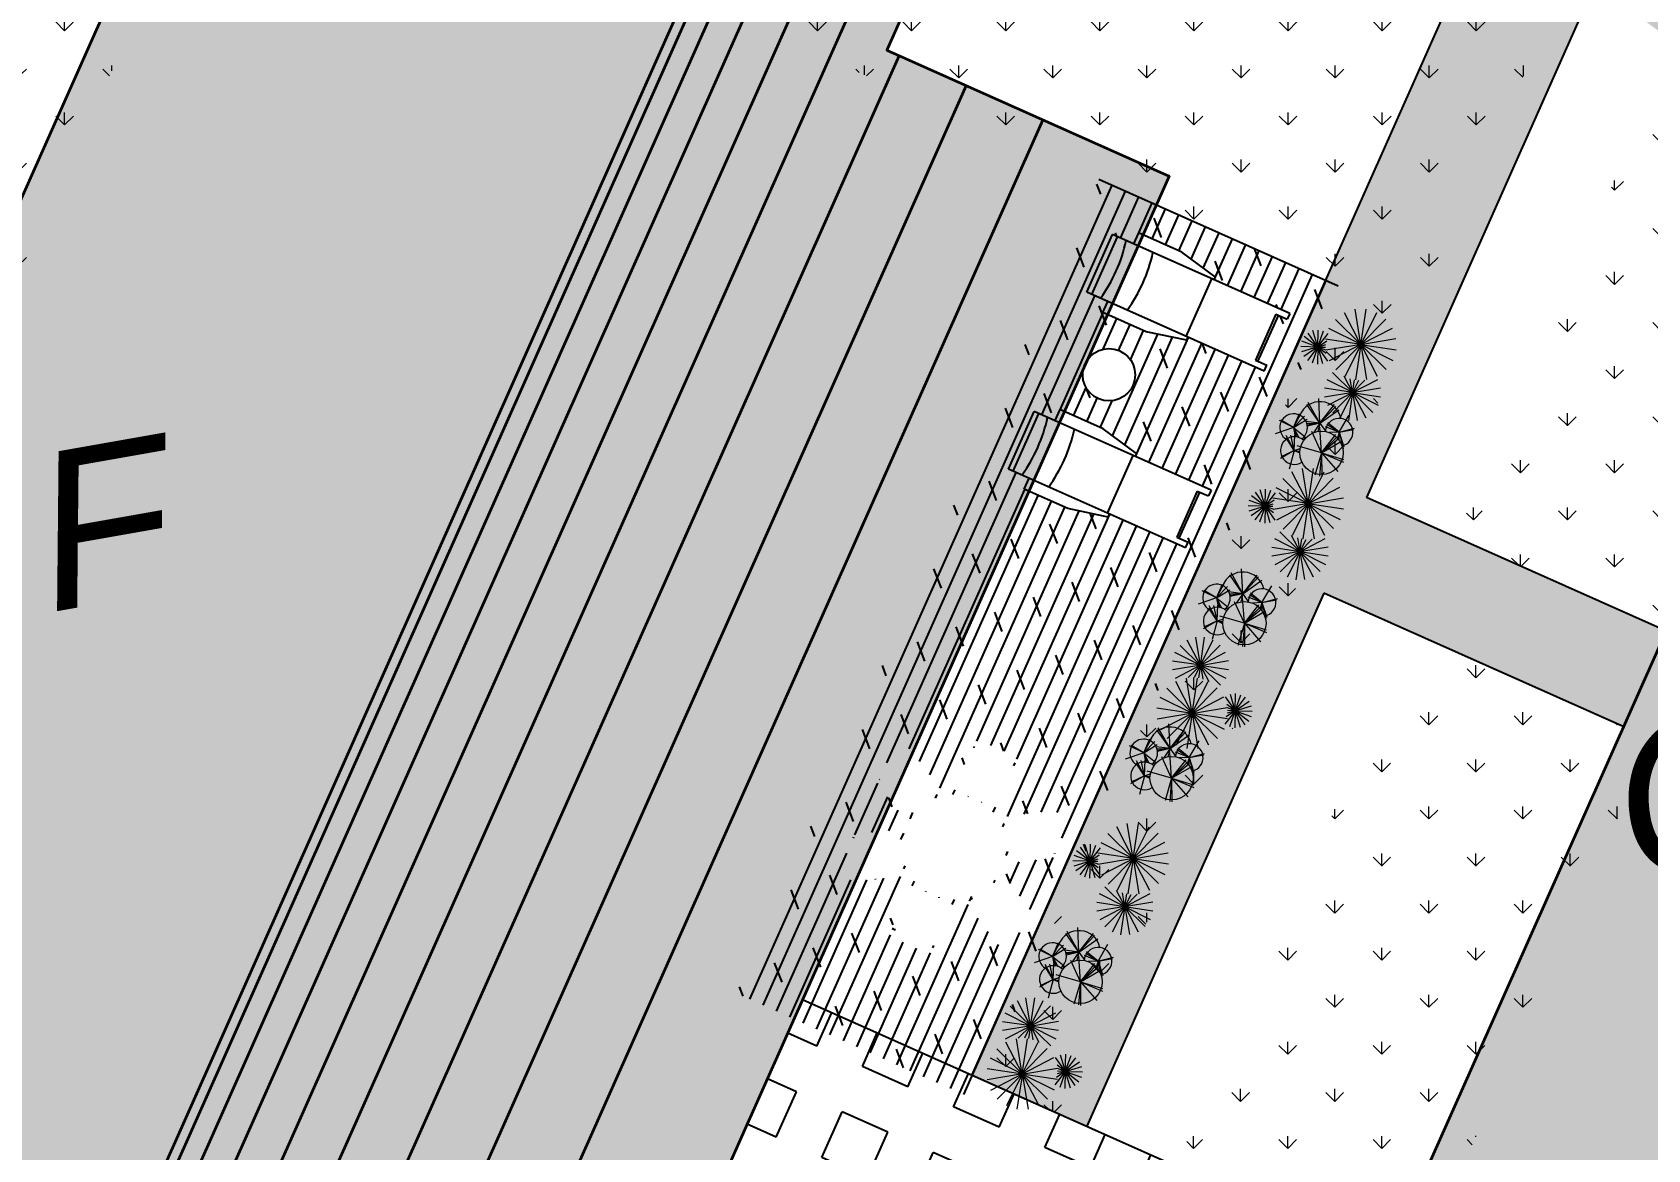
# Model space of a CAD drawing. Header units: millimetres. Extents: x 525387 to 527545, y 2235066 to 2235448.
# Drawn here: x 525580.41 to 525595.82, y 2235140.49 to 2235151.14 of the extents above; entities that cross this region are included whole.
import ezdxf

# ---------------------------------------------------------------- set-up
doc = ezdxf.new("R2010")
doc.units = ezdxf.units.MM
for name, color, linetype in [('auxiliar', 6, 'Continuous'), ('muebles', 2, 'Continuous'), ('pie de plano', 7, 'Continuous'), ('PISOS', 7, 'Continuous')]:
    doc.layers.add(name, color=color, linetype=linetype)
doc.layers.add('jardin', color=72, linetype='Continuous', lineweight=5)
doc.layers.add('muro', color=5, linetype='Continuous', lineweight=35)
doc.styles.add('ARIAL', font='ariali.ttf')

# ---------------------------------------------------------------- blocks, each defined once
blk = doc.blocks.new('Arbo-p12')
at = {"color": 0, "linetype": 'ByBlock', "lineweight": 0}
for p, q in [((-0.099, 0.183), (-0.136, 0.494)), ((-0.099, 0.183), (-0.107, 0.489)), ((-0.099, 0.183), (-0.046, 0.487)), ((0.165, 0.278), (0.101, 0.528)), ((0.165, 0.278), (0.273, 0.459)), ((0.165, 0.278), (0.277, 0.438)), ((-0.099, 0.183), (-0.404, 0.271)), ((-0.099, 0.183), (-0.398, 0.239)), ((-0.099, 0.183), (-0.34, 0.405)), ((0.165, 0.278), (-0.029, 0.259)), ((0.165, 0.278), (-0.023, 0.235)), ((0.165, 0.278), (-0.016, 0.202)), ((0.165, 0.278), (0.075, 0.181)), ((0.191, -0.081), (0.158, 0.226)), ((0.165, 0.278), (0.203, 0.206)), ((0.165, 0.278), (0.233, 0.203)), ((0.165, 0.278), (0.357, 0.157)), ((0.165, 0.278), (0.344, 0.185)), ((0.191, -0.081), (0.189, 0.218)), ((0.191, -0.081), (0.272, 0.215)), ((-0.307, -0.102), (-0.381, 0.085)), ((-0.307, -0.102), (-0.373, 0.116)), ((-0.307, -0.102), (-0.31, 0.107)), ((-0.307, -0.102), (-0.258, 0.101)), ((-0.099, 0.183), (-0.249, 0.072)), ((-0.099, 0.183), (-0.218, 0.058)), ((-0.099, 0.183), (-0.203, 0.049)), ((-0.099, 0.183), (-0.19, 0.039)), ((0.191, -0.081), (-0.1, 0.03)), ((-0.099, 0.183), (0.034, 0.159)), ((-0.099, 0.183), (-0.072, 0.032)), ((-0.099, 0.183), (-0.042, 0.086)), ((0.191, -0.081), (-0.066, 0.146)), ((0.191, -0.081), (0.219, 0.213)), ((0.191, -0.081), (0.46, 0.06)), ((0.191, -0.081), (0.485, 0.038)), ((-0.307, -0.102), (-0.507, -0.167)), ((-0.307, -0.102), (-0.497, -0.149)), ((-0.307, -0.102), (-0.423, -0.333)), ((-0.307, -0.102), (-0.112, -0.081)), ((-0.307, -0.102), (-0.168, -0.147)), ((-0.307, -0.102), (-0.193, -0.162)), ((-0.307, -0.102), (-0.207, -0.173)), ((-0.087, -0.312), (-0.262, -0.198)), ((-0.087, -0.312), (-0.228, -0.157)), ((0.191, -0.081), (-0.105, -0.242)), ((0.191, -0.081), (0.338, -0.353)), ((0.191, -0.081), (0.388, -0.317)), ((0.191, -0.081), (0.413, -0.303)), ((0.191, -0.081), (0.518, -0.106)), ((-0.087, -0.312), (-0.304, -0.244)), ((-0.087, -0.312), (-0.284, -0.268)), ((-0.087, -0.312), (-0.154, -0.495)), ((-0.087, -0.312), (-0.145, -0.514)), ((-0.087, -0.312), (-0.049, -0.239)), ((-0.087, -0.312), (-0.029, -0.266)), ((-0.087, -0.312), (-0.02, -0.276)), ((-0.087, -0.312), (-0.013, -0.284)), ((-0.087, -0.312), (0.039, -0.536))]:
    blk.add_line(p, q, dxfattribs=at)
blk.add_circle((0.191, -0.081), 0.287, dxfattribs=at)
for centre, radius, start, end in [((-0.099, 0.183), 0.287, 57.4904, 202.572), ((0.165, 0.278), 0.183, 326.1895, 222.0248), ((-0.307, -0.102), 0.183, 350.2838, 282.3951), ((-0.087, -0.312), 0.183, 91.4437, 347.7435), ((-0.099, 0.183), 0.287, 265.0692, 270.8898)]:
    blk.add_arc(centre, radius, start, end, dxfattribs=at)
blk = doc.blocks.new('Arbo-p11')
at = {"color": 0, "linetype": 'ByBlock', "lineweight": 0}
for p, q in [((-0.038, 0.163), (-0.133, 0.453)), ((-0.04, 0.163), (0.054, 0.453)), ((-0.039, 0.163), (-0.039, 0.468)), ((-0.037, 0.164), (-0.284, 0.344)), ((-0.038, 0.163), (-0.217, 0.41)), ((-0.042, 0.164), (0.205, 0.344)), ((-0.041, 0.163), (0.138, 0.41)), ((-0.036, 0.166), (-0.342, 0.166)), ((-0.037, 0.165), (-0.327, 0.259)), ((-0.037, 0.167), (-0.327, 0.072)), ((-0.037, 0.168), (-0.284, -0.012)), ((-0.038, 0.168), (-0.217, -0.079)), ((-0.038, 0.169), (-0.133, -0.122)), ((-0.043, 0.166), (0.263, 0.166)), ((-0.042, 0.165), (0.248, 0.259)), ((-0.042, 0.168), (0.205, -0.012)), ((-0.042, 0.167), (0.248, 0.072)), ((-0.041, 0.168), (0.138, -0.079)), ((-0.04, 0.169), (0.054, -0.122)), ((-0.039, 0.169), (-0.039, -0.136)), ((-0.284, -0.107), (-0.346, 0.025)), ((-0.284, -0.108), (-0.302, 0.037)), ((0.195, -0.175), (0.338, 0.022)), ((0.196, -0.175), (0.271, 0.056)), ((-0.283, -0.106), (-0.428, -0.124)), ((-0.283, -0.106), (-0.426, -0.079)), ((-0.283, -0.105), (-0.415, -0.167)), ((-0.283, -0.107), (-0.411, -0.036)), ((-0.283, -0.105), (-0.39, -0.205)), ((-0.283, -0.107), (-0.383, -0.001)), ((-0.284, -0.105), (-0.354, -0.233)), ((-0.284, -0.105), (-0.312, -0.248)), ((-0.286, -0.107), (-0.221, -0.077)), ((-0.286, -0.106), (-0.197, -0.095)), ((-0.286, -0.105), (-0.158, -0.176)), ((-0.286, -0.106), (-0.142, -0.133)), ((-0.285, -0.108), (-0.267, -0.015)), ((-0.285, -0.107), (-0.25, -0.044)), ((-0.285, -0.107), (-0.237, -0.061)), ((-0.285, -0.105), (-0.223, -0.237)), ((-0.285, -0.105), (-0.185, -0.212)), ((-0.284, -0.105), (-0.266, -0.25)), ((0.199, -0.174), (0.049, -0.125)), ((0.199, -0.175), (0.101, -0.104)), ((0.198, -0.175), (0.133, -0.085)), ((0.198, -0.175), (0.161, -0.063)), ((0.194, -0.174), (0.426, -0.099)), ((0.195, -0.175), (0.391, -0.032)), ((0.197, -0.176), (0.197, -0.026)), ((0.199, -0.173), (-0.044, -0.173)), ((0.199, -0.172), (-0.032, -0.247)), ((0.199, -0.172), (0.002, -0.315)), ((0.198, -0.171), (0.055, -0.368)), ((0.198, -0.171), (0.122, -0.402)), ((0.194, -0.172), (0.426, -0.247)), ((0.194, -0.173), (0.437, -0.173)), ((0.195, -0.171), (0.338, -0.368)), ((0.195, -0.172), (0.391, -0.315)), ((0.196, -0.171), (0.271, -0.402)), ((0.197, -0.171), (0.197, -0.414))]:
    blk.add_line(p, q, dxfattribs=at)

msp = doc.modelspace()

# ---------------------------------------------------------------- hatches: boundary and pattern name
h = msp.add_hatch(color=21)
h.dxf.hatch_style = 1
h.paths.add_polyline_path([(525576.015, 2235139.925), (525582.704, 2235154.949), (525589.071, 2235152.114), (525588.563, 2235150.972), (525591.258, 2235149.772), (525586.458, 2235138.992), (525585.362, 2235139.48), (525583.981, 2235136.379)])
h = msp.add_hatch(color=21)
h.dxf.hatch_style = 1
h.paths.add_polyline_path([(525604.232, 2235145.106), (525604.208, 2235145.124), (525597.246, 2235148.223), (525593.626, 2235140.092), (525600.615, 2235136.981)])
at = {"layer": 'jardin'}
h = msp.add_hatch(dxfattribs=at)
h.set_pattern_fill('GRASS', color=72, scale=0.025)
h.set_pattern_definition([(90, (194.1935, -170.2468), (-0.449012806, 0.449012806), [0.1190625, -0.778963112]), (45, (194.1935, -170.2468), (-0.44901280605, 0.44901280605), [0.1190625, -0.5159375]), (135, (194.1935, -170.2468), (-0.44901280605, -0.44901280605), [0.1190625, -0.5159375])])
edge = h.paths.add_edge_path()
edge.add_line((525533.572, 2235116.835), (525533.9, 2235117.647))
edge.add_line((525533.9, 2235117.647), (525531.906, 2235118.452))
edge.add_line((525531.906, 2235118.452), (525534.154, 2235124.015))
edge.add_line((525534.154, 2235124.015), (525536.194, 2235123.191))
edge.add_line((525536.194, 2235123.191), (525536.563, 2235124.105))
edge.add_line((525536.563, 2235124.105), (525545.166, 2235120.747))
edge.add_line((525545.166, 2235120.747), (525547.35, 2235126.748))
edge.add_line((525547.35, 2235126.748), (525544.731, 2235124.94))
edge.add_line((525544.731, 2235124.94), (525543.278, 2235124.564))
edge.add_line((525543.278, 2235124.564), (525541.149, 2235125.015))
edge.add_line((525541.149, 2235125.015), (525539.94, 2235125.668))
edge.add_line((525539.94, 2235125.668), (525538.211, 2235127.925))
edge.add_line((525538.211, 2235127.925), (525537.374, 2235129.48))
edge.add_line((525537.374, 2235129.48), (525537.829, 2235130.967))
edge.add_line((525537.829, 2235130.967), (525538.562, 2235132.88))
edge.add_line((525538.562, 2235132.88), (525539.683, 2235133.683))
edge.add_line((525539.683, 2235133.683), (525542.158, 2235133.453))
edge.add_line((525542.158, 2235133.453), (525543.063, 2235133.323))
edge.add_line((525543.063, 2235133.323), (525544.238, 2235133.47))
edge.add_line((525544.238, 2235133.47), (525545.239, 2235132.863))
edge.add_line((525545.239, 2235132.863), (525545.4, 2235132.515))
edge.add_line((525545.4, 2235132.515), (525546.351, 2235132.293))
edge.add_line((525546.351, 2235132.293), (525547.6, 2235131.642))
edge.add_line((525547.6, 2235131.642), (525548.504, 2235129.921))
edge.add_line((525548.504, 2235129.921), (525549.449, 2235132.519))
edge.add_line((525549.449, 2235132.519), (525547.034, 2235134.148))
edge.add_arc((525553.401, 2235142.034), 10.135, 170.2845, 231.0837, ccw=False)
edge.add_line((525543.411, 2235143.745), (525550.021, 2235160.17))
edge.add_arc((525555.83, 2235157.681), 6.32, 80.3819, 156.8009, ccw=False)
edge.add_line((525556.886, 2235163.912), (525568.066, 2235162.234))
edge.add_line((525568.066, 2235162.234), (525571.101, 2235160.371))
edge.add_line((525571.101, 2235160.371), (525574.61, 2235161.208))
edge.add_line((525574.61, 2235161.208), (525591.977, 2235158.205))
edge.add_line((525591.977, 2235158.205), (525597.576, 2235155.769))
edge.add_line((525597.576, 2235155.769), (525606.918, 2235148.962))
edge.add_line((525606.918, 2235148.962), (525607.48, 2235148.438))
edge.add_line((525607.48, 2235148.438), (525607.731, 2235148.81))
edge.add_line((525607.731, 2235148.81), (525605.017, 2235151.256))
edge.add_line((525605.017, 2235151.256), (525606.157, 2235160.241))
edge.add_line((525606.157, 2235160.241), (525587.956, 2235162.551))
edge.add_line((525587.956, 2235162.551), (525576.383, 2235164.02))
edge.add_line((525576.383, 2235164.02), (525549.933, 2235167.989))
edge.add_line((525549.933, 2235167.989), (525525.945, 2235108.378))
edge.add_line((525525.945, 2235108.378), (525533.227, 2235106.904))
edge.add_arc((525533.827, 2235117.432), 10.545, 266.7354, 327.7677)
edge.add_arc((525538.862, 2235116.27), 5.917, 311.0411, 382.0561)
edge.add_line((525544.346, 2235118.492), (525544.756, 2235119.619))
edge.add_line((525544.756, 2235119.619), (525540.306, 2235121.356))
edge.add_line((525540.306, 2235121.356), (525538.118, 2235115.942))
edge.add_line((525538.118, 2235115.942), (525535.221, 2235117.113))
edge.add_line((525535.221, 2235117.113), (525534.921, 2235116.371))
edge.add_line((525534.921, 2235116.371), (525534.185, 2235116.058))
edge.add_arc((525532.324, 2235115.206), 2.047, -100.1078, 24.6049, ccw=False)
edge.add_line((525531.965, 2235113.191), (525531.564, 2235112.198))
edge.add_arc((525530.709, 2235111.218), 1.3, -272.9179, 48.9179, ccw=False)
edge.add_line((525530.775, 2235112.516), (525531.177, 2235113.51))
edge.add_arc((525532.322, 2235115.21), 2.05, 52.4373, 236.0348, ccw=False)
h.paths.add_polyline_path([(525537.138, 2235126.862), (525536.482, 2235125.239), (525534.906, 2235125.876), (525535.561, 2235127.498)], flags=16)
h = msp.add_hatch(dxfattribs=at)
h.set_pattern_fill('GRASS', color=72, scale=0.025)
h.set_pattern_definition([(90, (-1981.939, -359.22754), (-0.449012806, 0.449012806), [0.1190625, -0.778963112]), (45, (-1981.939, -359.22754), (-0.44901280605, 0.44901280605), [0.1190625, -0.5159375]), (135, (-1981.939, -359.22754), (-0.44901280605, -0.44901280605), [0.1190625, -0.5159375])])
h.paths.add_polyline_path([(525595.099, 2235151.761), (525594.112, 2235152.48), (525590.706, 2235153.962), (525579.207, 2235155.95), (525580.339, 2235150.618), (525578.736, 2235147.018), (525575.936, 2235145.401), (525575.29, 2235143.95), (525577.646, 2235142.902), (525582.857, 2235154.552), (525587.168, 2235152.633), (525586.659, 2235151.491), (525592.872, 2235148.725), (525589.497, 2235141.145), (525590.228, 2235140.82)])
h = msp.add_hatch(dxfattribs=at)
h.set_pattern_fill('GRASS', color=72, scale=0.025)
h.set_pattern_definition([(90, (2.6696, -142.0792), (-0.449012806, 0.449012806), [0.1190625, -0.778963112]), (45, (2.6696, -142.0792), (-0.44901280605, 0.44901280605), [0.1190625, -0.5159375]), (135, (2.6696, -142.0792), (-0.44901280605, -0.44901280605), [0.1190625, -0.5159375])])
h.paths.add_polyline_path([(525596.091, 2235151.038), (525593.994, 2235146.328), (525596.278, 2235145.311), (525597.398, 2235147.827), (525603.611, 2235145.061), (525603.021, 2235143.736), (525605.305, 2235142.72), (525605.865, 2235142.527), (525605.489, 2235144.191)])
h = msp.add_hatch(dxfattribs=at)
h.set_pattern_fill('GRASS', color=72, scale=0.025)
h.set_pattern_definition([(90, (2e-10, -148.07523), (-0.449012806, 0.449012806), [0.1190625, -0.778963112]), (45, (2e-10, -148.07523), (-0.44901280605, 0.44901280605), [0.1190625, -0.5159375]), (135, (2e-10, -148.07523), (-0.44901280605, -0.44901280605), [0.1190625, -0.5159375])])
h.paths.add_polyline_path([(525593.587, 2235145.414), (525591.324, 2235140.332), (525601.429, 2235135.833), (525602.518, 2235136.462), (525594.023, 2235140.244), (525595.871, 2235144.397)])
at = {"layer": 'PISOS'}
h = msp.add_hatch(dxfattribs=at)
h.set_pattern_fill('HONEY', color=9, scale=0.09)
h.set_pattern_definition([(0, (-1981.939, -359.22754), (0.428625, 0.24746675805), [0.28575, -0.5715]), (120, (-1981.939, -359.22754), (-0.428624999063, 0.247466759672), [0.28575, -0.5715]), (60, (-1981.939, -359.22754), (9.37e-10, 0.494933517722), [-0.5715, 0.28575])])
h.paths.add_polyline_path([(525606.953, 2235145.513), (525607.236, 2235145.932), (525606.348, 2235146.761), (525605.845, 2235146.015, 0.123128), (525605.298, 2235145.814), (525594.712, 2235153.527), (525591.053, 2235155.12), (525575.183, 2235157.864), (525574.203, 2235158.466), (525573.575, 2235157.443), (525574.751, 2235156.721), (525579.311, 2235155.932), (525575.727, 2235147.88), (525574.63, 2235148.369), (525574.224, 2235147.455), (525575.32, 2235146.967), (525574.13, 2235144.295), (525575.226, 2235143.807), (525580.531, 2235155.721), (525590.706, 2235153.962), (525594.351, 2235152.376), (525589.375, 2235141.199), (525590.472, 2235140.711), (525592.735, 2235145.794), (525595.871, 2235144.397), (525596.278, 2235145.311), (525593.141, 2235146.707), (525595.32, 2235151.6), (525604.777, 2235144.709, 0.14512), (525605.032, 2235144.076), (525601.373, 2235135.858), (525602.47, 2235135.369), (525603.183, 2235136.972), (525605.056, 2235136.138), (525605.463, 2235137.052), (525603.59, 2235137.886), (525606.149, 2235143.635, 0.164148), (525606.832, 2235143.985), (525613.351, 2235137.903), (525616.847, 2235134.438), (525619.271, 2235131.88), (525608.948, 2235128.44), (525600.966, 2235131.992), (525600.46, 2235130.854), (525608.546, 2235127.255), (525609.414, 2235124.653), (525614.157, 2235126.233), (525613.354, 2235128.643), (525620.182, 2235130.918), (525621.736, 2235129.278), (525623.374, 2235127.55), (525627.796, 2235122.712), (525627.831, 2235119.195), (525631.696, 2235120.483), (525630.196, 2235122.066, -0.065036), (525628.706, 2235123.494), (525624.252, 2235128.368), (525622.608, 2235130.103), (525617.705, 2235135.277), (525614.183, 2235138.768)])
at = {"layer": 'PISOS', "linetype": 'Continuous', "lineweight": -3}
h = msp.add_hatch(dxfattribs=at)
h.set_pattern_fill('DOLMIT', color=30, scale=0.022, angle=66)
h.set_pattern_definition([(66, (107.5599, -108.50865), (-0.127622300433, 0.056821109038), []), (111, (107.5599, -108.50865), (-0.3688865675, -0.14160228627), [0.19756563466, -0.39513126933])])
h.paths.add_polyline_path([(525592.872, 2235148.725), (525590.588, 2235149.742), (525587.13, 2235141.977), (525589.414, 2235140.96)])
h.paths.add_polyline_path([(525589.786, 2235144.259), (525589.775, 2235144.233), (525589.795, 2235144.225, -0.414214), (525589.803, 2235144.203), (525589.795, 2235144.184, -0.414214), (525589.774, 2235144.175), (525589.754, 2235144.184), (525589.748, 2235144.169), (525589.76, 2235144.164, -0.414214), (525589.775, 2235144.127), (525589.624, 2235143.77, -0.414214), (525589.587, 2235143.755), (525589.409, 2235143.83, -0.261595), (525589.704, 2235143.44), (525589.68, 2235143.633, -0.414214), (525589.704, 2235143.664), (525590.089, 2235143.711, -0.414214), (525590.12, 2235143.687), (525590.122, 2235143.674), (525590.138, 2235143.676), (525590.135, 2235143.697, -0.414214), (525590.15, 2235143.715), (525590.17, 2235143.718, -0.414214), (525590.189, 2235143.704), (525590.191, 2235143.683), (525590.219, 2235143.686), (525590.222, 2235143.657), (525590.209, 2235143.656), (525590.247, 2235143.35), (525590.26, 2235143.352), (525590.264, 2235143.323), (525590.236, 2235143.32), (525590.239, 2235143.296, -0.414214), (525590.225, 2235143.277), (525590.204, 2235143.275, -0.414214), (525590.186, 2235143.289), (525590.183, 2235143.313), (525590.167, 2235143.311), (525590.168, 2235143.302, -0.414214), (525590.144, 2235143.271), (525589.759, 2235143.223, -0.414214), (525589.728, 2235143.247), (525589.705, 2235143.428, -0.027933), (525589.708, 2235143.372, -0.231967), (525589.515, 2235142.977), (525589.66, 2235143.087, -0.414214), (525589.699, 2235143.082), (525589.933, 2235142.772, -0.414214), (525589.928, 2235142.733), (525589.92, 2235142.727), (525589.93, 2235142.714), (525589.949, 2235142.729, -0.414214), (525589.972, 2235142.726), (525589.985, 2235142.709, -0.414214), (525589.982, 2235142.686), (525589.962, 2235142.671), (525589.979, 2235142.649), (525589.956, 2235142.632), (525589.947, 2235142.643), (525589.702, 2235142.457), (525589.71, 2235142.446), (525589.687, 2235142.429), (525589.671, 2235142.451), (525589.654, 2235142.438, -0.414214), (525589.63, 2235142.441), (525589.618, 2235142.458, -0.414214), (525589.621, 2235142.481), (525589.638, 2235142.494), (525589.628, 2235142.507), (525589.618, 2235142.499, -0.414214), (525589.579, 2235142.504), (525589.345, 2235142.814, -0.414214), (525589.35, 2235142.853), (525589.505, 2235142.97, -0.267949), (525589.008, 2235142.914), (525589.174, 2235142.839, -0.414214), (525589.188, 2235142.802), (525589.029, 2235142.448, -0.414214), (525588.992, 2235142.434), (525588.983, 2235142.438), (525588.977, 2235142.424), (525588.999, 2235142.414, -0.414214), (525589.007, 2235142.392), (525588.999, 2235142.373, -0.414214), (525588.977, 2235142.365), (525588.955, 2235142.375), (525588.943, 2235142.349), (525588.917, 2235142.361), (525588.922, 2235142.374), (525588.642, 2235142.501), (525588.636, 2235142.488), (525588.61, 2235142.5), (525588.621, 2235142.525), (525588.602, 2235142.534, -0.414214), (525588.594, 2235142.556), (525588.602, 2235142.575, -0.414214), (525588.624, 2235142.583), (525588.643, 2235142.574), (525588.65, 2235142.589), (525588.638, 2235142.594, -0.414214), (525588.624, 2235142.631), (525588.784, 2235142.985, -0.414214), (525588.82, 2235142.999), (525588.997, 2235142.919, -0.261595), (525588.711, 2235143.317), (525588.731, 2235143.123, -0.414214), (525588.706, 2235143.093), (525588.319, 2235143.054, -0.414214), (525588.289, 2235143.079), (525588.288, 2235143.092), (525588.272, 2235143.091), (525588.274, 2235143.07, -0.414214), (525588.259, 2235143.052), (525588.239, 2235143.05, -0.414214), (525588.22, 2235143.064), (525588.218, 2235143.085), (525588.191, 2235143.083), (525588.188, 2235143.111), (525588.202, 2235143.113), (525588.171, 2235143.419), (525588.157, 2235143.418), (525588.154, 2235143.446), (525588.182, 2235143.449), (525588.179, 2235143.473, -0.414214), (525588.194, 2235143.492), (525588.215, 2235143.494, -0.414214), (525588.233, 2235143.479), (525588.236, 2235143.455), (525588.251, 2235143.456), (525588.25, 2235143.466, -0.414214), (525588.275, 2235143.496), (525588.662, 2235143.535, -0.414214), (525588.692, 2235143.51), (525588.71, 2235143.328, -0.021991), (525588.708, 2235143.372, -0.231967), (525588.902, 2235143.768), (525588.757, 2235143.658, -0.414214), (525588.718, 2235143.663), (525588.484, 2235143.973, -0.414214), (525588.489, 2235144.012), (525588.497, 2235144.018), (525588.487, 2235144.03), (525588.468, 2235144.015, -0.414214), (525588.444, 2235144.019), (525588.432, 2235144.035, -0.414214), (525588.435, 2235144.059), (525588.454, 2235144.073), (525588.438, 2235144.095), (525588.461, 2235144.113), (525588.469, 2235144.102), (525588.715, 2235144.287), (525588.706, 2235144.298), (525588.729, 2235144.316), (525588.746, 2235144.294), (525588.763, 2235144.306, -0.414214), (525588.786, 2235144.303), (525588.799, 2235144.287, -0.414214), (525588.796, 2235144.263), (525588.779, 2235144.251), (525588.788, 2235144.238), (525588.799, 2235144.246, -0.414214), (525588.838, 2235144.241), (525589.072, 2235143.931, -0.414214), (525589.067, 2235143.892), (525588.912, 2235143.775, -0.261595), (525589.398, 2235143.835), (525589.23, 2235143.906, -0.414214), (525589.215, 2235143.943), (525589.366, 2235144.3, -0.414214), (525589.403, 2235144.315), (525589.411, 2235144.311), (525589.417, 2235144.326), (525589.395, 2235144.335, -0.414214), (525589.386, 2235144.357), (525589.394, 2235144.376, -0.414214), (525589.416, 2235144.385), (525589.438, 2235144.376), (525589.449, 2235144.401), (525589.476, 2235144.39), (525589.47, 2235144.377), (525589.754, 2235144.257), (525589.759, 2235144.27)], flags=16)
h.paths.add_polyline_path([(525590.29, 2235146.601), (525589.876, 2235146.785), (525589.923, 2235146.89), (525589.724, 2235146.978), (525589.969, 2235147.528), (525590.168, 2235147.44), (525590.215, 2235147.545), (525590.628, 2235147.36), (525590.947, 2235147.127), (525590.934, 2235147.099), (525591.659, 2235146.776), (525591.634, 2235146.721), (525591.527, 2235146.768), (525591.331, 2235146.329), (525591.439, 2235146.281), (525591.414, 2235146.226), (525590.689, 2235146.548), (525590.677, 2235146.52)], flags=16)
h.paths.add_polyline_path([(525589.751, 2235144.141), (525589.393, 2235144.292, 0.414214), (525589.389, 2235144.291), (525589.237, 2235143.933, 0.414214), (525589.239, 2235143.929), (525589.597, 2235143.777, 0.414214), (525589.601, 2235143.779), (525589.753, 2235144.137, 0.414214)], flags=0)
h.paths.add_polyline_path([(525590.092, 2235143.687), (525589.707, 2235143.639, 0.414214), (525589.704, 2235143.636), (525589.752, 2235143.25, 0.414214), (525589.756, 2235143.247), (525590.141, 2235143.295, 0.414214), (525590.144, 2235143.299), (525590.096, 2235143.684, 0.414214)], flags=0)
h.paths.add_polyline_path([(525589.054, 2235143.913), (525588.739, 2235143.675), (525588.501, 2235143.99), (525588.816, 2235144.228)], flags=0)
h.paths.add_polyline_path([(525589.916, 2235142.754), (525589.6, 2235142.516), (525589.362, 2235142.831), (525589.677, 2235143.069)], flags=0)
h.paths.add_polyline_path([(525590.434, 2235147.877, -1), (525590.934, 2235147.877, -1)], flags=16)
h.paths.add_polyline_path([(525588.707, 2235143.118), (525588.314, 2235143.078), (525588.274, 2235143.471), (525588.667, 2235143.511)], flags=0)
h.paths.add_polyline_path([(525589.164, 2235142.817), (525588.81, 2235142.977, 0.414214), (525588.806, 2235142.975), (525588.646, 2235142.621, 0.414214), (525588.648, 2235142.617), (525589.002, 2235142.457, 0.414214), (525589.006, 2235142.458), (525589.166, 2235142.813, 0.414214)], flags=0)
h.paths.add_polyline_path([(525591.04, 2235148.287), (525590.626, 2235148.471), (525590.673, 2235148.575), (525590.474, 2235148.664), (525590.719, 2235149.214), (525590.918, 2235149.126), (525590.965, 2235149.231), (525591.378, 2235149.046), (525591.697, 2235148.812), (525591.684, 2235148.784), (525592.409, 2235148.462), (525592.384, 2235148.406), (525592.277, 2235148.454), (525592.081, 2235148.015), (525592.189, 2235147.967), (525592.164, 2235147.912), (525591.439, 2235148.234), (525591.427, 2235148.206)], flags=16)
at = {"layer": 'PISOS'}
h = msp.add_hatch(dxfattribs=at)
h.set_pattern_fill('SQUARE', color=40, scale=0.15, angle=66)
h.set_pattern_definition([(66, (-1981.939, -359.22754), (-0.4350760242, 0.19370832626), [0.47625, -0.47625]), (156, (-1981.939, -359.22754), (-0.19370832626, -0.4350760242), [0.47625, -0.47625])])
h.paths.add_polyline_path([(525602.47, 2235135.369), (525589.375, 2235141.199), (525587.761, 2235141.918), (525586.458, 2235138.992), (525585.91, 2235139.236), (525584.651, 2235136.409), (525589.736, 2235134.145), (525590.143, 2235135.059), (525594.62, 2235133.066), (525594.213, 2235132.152), (525599.908, 2235129.616)])
edge = h.paths.add_edge_path(flags=16)
edge.add_arc((525593.616, 2235135.209), 0.0476, 32.978, 48.1209)
edge.add_arc((525593.63, 2235135.224), 0.028, 48.1209, 72.037)
edge.add_arc((525593.635, 2235135.24), 0.0108, 72.037, 111)
edge.add_arc((525593.634, 2235135.24), 0.0108, 105.7149, 159.6197)
edge.add_arc((525593.669, 2235135.23), 0.0476, 162.701, 189.022)
edge.add_arc((525593.697, 2235135.234), 0.0759, 189.022, 212.978)
edge.add_arc((525593.673, 2235135.219), 0.0476, 212.978, 223.3506)
edge.add_line((525593.639, 2235135.186), (525593.668, 2235135.197))
edge.add_arc((525593.621, 2235135.198), 0.0476, 358.6494, 369.0147)
edge.add_arc((525593.593, 2235135.194), 0.0759, 9.0174, 32.978)
h.paths.add_polyline_path([(525595.156, 2235134.967), (525595.033, 2235134.92), (525595.046, 2235134.889), (525595.021, 2235134.879), (525595.009, 2235134.911), (525593.934, 2235134.498), (525593.946, 2235134.467), (525593.922, 2235134.457), (525593.909, 2235134.489), (525593.787, 2235134.442), (525593.772, 2235134.479), (525593.895, 2235134.526), (525593.881, 2235134.563), (525593.758, 2235134.515), (525593.739, 2235134.565), (525593.862, 2235134.612), (525593.853, 2235134.636), (525593.73, 2235134.589), (525593.715, 2235134.628), (525593.838, 2235134.676), (525593.8, 2235134.773), (525593.678, 2235134.726), (525593.66, 2235134.772), (525593.783, 2235134.819), (525593.773, 2235134.843), (525593.651, 2235134.796), (525593.627, 2235134.858), (525593.75, 2235134.905), (525593.74, 2235134.929), (525593.618, 2235134.882), (525593.594, 2235134.943), (525593.717, 2235134.991), (525593.703, 2235135.027), (525593.58, 2235134.98), (525593.556, 2235135.042), (525593.679, 2235135.089), (525593.665, 2235135.126), (525594.789, 2235135.557), (525594.803, 2235135.52), (525594.926, 2235135.567), (525594.949, 2235135.506), (525594.827, 2235135.459), (525594.841, 2235135.422), (525594.964, 2235135.469), (525594.987, 2235135.408), (525594.864, 2235135.361), (525594.874, 2235135.336), (525594.997, 2235135.383), (525595.02, 2235135.322), (525594.897, 2235135.275), (525594.907, 2235135.25), (525595.03, 2235135.297), (525595.047, 2235135.251), (525594.924, 2235135.204), (525594.962, 2235135.107), (525595.085, 2235135.154), (525595.1, 2235135.115), (525594.977, 2235135.068), (525594.986, 2235135.043), (525595.109, 2235135.09), (525595.128, 2235135.041), (525595.005, 2235134.994), (525595.019, 2235134.957), (525595.142, 2235135.004)], flags=16)
edge = h.paths.add_edge_path(flags=16)
edge.add_arc((525594.582, 2235137.368), 0.0108, 162.037, 201)
edge.add_arc((525594.582, 2235137.367), 0.0108, 195.7149, 249.6197)
edge.add_arc((525594.593, 2235137.402), 0.0476, 252.701, 279.022)
edge.add_arc((525594.588, 2235137.43), 0.0759, 279.022, 302.978)
edge.add_arc((525594.604, 2235137.406), 0.0476, 302.978, 313.3506)
edge.add_line((525594.636, 2235137.372), (525594.625, 2235137.401))
edge.add_arc((525594.624, 2235137.353), 0.0476, 88.6494, 99.0065)
edge.add_arc((525594.628, 2235137.326), 0.0759, 99.0123, 122.978)
edge.add_arc((525594.613, 2235137.349), 0.0476, 122.978, 138.1209)
edge.add_arc((525594.598, 2235137.362), 0.028, 138.1209, 162.037)
h.paths.add_polyline_path([(525595.803, 2235136.42), (525595.766, 2235136.405), (525595.719, 2235136.528), (525595.682, 2235136.514), (525595.729, 2235136.391), (525595.68, 2235136.372), (525595.633, 2235136.495), (525595.608, 2235136.486), (525595.655, 2235136.363), (525595.616, 2235136.348), (525595.569, 2235136.471), (525595.472, 2235136.433), (525595.519, 2235136.311), (525595.473, 2235136.293), (525595.426, 2235136.416), (525595.401, 2235136.406), (525595.448, 2235136.284), (525595.387, 2235136.26), (525595.34, 2235136.383), (525595.315, 2235136.373), (525595.362, 2235136.251), (525595.301, 2235136.227), (525595.254, 2235136.35), (525595.217, 2235136.336), (525595.264, 2235136.213), (525595.203, 2235136.189), (525595.156, 2235136.312), (525595.119, 2235136.298), (525594.687, 2235137.422), (525594.724, 2235137.436), (525594.677, 2235137.559), (525594.738, 2235137.583), (525594.786, 2235137.46), (525594.822, 2235137.474), (525594.775, 2235137.597), (525594.837, 2235137.62), (525594.884, 2235137.497), (525594.908, 2235137.507), (525594.861, 2235137.63), (525594.923, 2235137.653), (525594.97, 2235137.53), (525594.994, 2235137.54), (525594.947, 2235137.663), (525594.993, 2235137.68), (525595.04, 2235137.557), (525595.137, 2235137.595), (525595.09, 2235137.718), (525595.13, 2235137.733), (525595.177, 2235137.61), (525595.201, 2235137.619), (525595.154, 2235137.742), (525595.203, 2235137.761), (525595.25, 2235137.638), (525595.287, 2235137.652), (525595.24, 2235137.775), (525595.277, 2235137.789), (525595.324, 2235137.666), (525595.356, 2235137.679), (525595.365, 2235137.654), (525595.334, 2235137.642), (525595.746, 2235136.567), (525595.778, 2235136.579), (525595.787, 2235136.555), (525595.756, 2235136.542)], flags=16)
edge = h.paths.add_edge_path(flags=16)
edge.add_arc((525593.806, 2235136.439), 0.5, 0, 360)
edge = h.paths.add_edge_path(flags=16)
edge.add_arc((525593.02, 2235135.495), 0.028, 58.4486, 91.5792)
edge.add_arc((525593.023, 2235135.448), 0.0759, 92.8402, 111)
edge.add_arc((525593.023, 2235135.448), 0.0759, 111, 122.978)
edge.add_arc((525593.008, 2235135.471), 0.0476, 122.978, 133.3506)
edge.add_line((525592.975, 2235135.506), (525592.986, 2235135.476))
edge.add_arc((525592.988, 2235135.524), 0.0476, 268.6494, 279.0023)
edge.add_arc((525592.983, 2235135.552), 0.0759, 279.0096, 302.978)
edge.add_arc((525592.999, 2235135.528), 0.0476, 302.978, 318.1209)
edge.add_arc((525593.013, 2235135.515), 0.028, 318.1209, 342.0369)
edge.add_arc((525593.03, 2235135.51), 0.0108, 342.0369, 419.9631)
h.paths.add_polyline_path([(525592.924, 2235135.455), (525592.887, 2235135.441), (525592.934, 2235135.319), (525592.873, 2235135.295), (525592.826, 2235135.418), (525592.789, 2235135.404), (525592.836, 2235135.281), (525592.775, 2235135.257), (525592.728, 2235135.38), (525592.703, 2235135.371), (525592.75, 2235135.248), (525592.689, 2235135.224), (525592.642, 2235135.347), (525592.617, 2235135.338), (525592.664, 2235135.215), (525592.618, 2235135.197), (525592.571, 2235135.32), (525592.474, 2235135.283), (525592.521, 2235135.16), (525592.482, 2235135.145), (525592.435, 2235135.268), (525592.41, 2235135.258), (525592.457, 2235135.135), (525592.408, 2235135.117), (525592.361, 2235135.239), (525592.324, 2235135.225), (525592.371, 2235135.102), (525592.334, 2235135.088), (525592.287, 2235135.211), (525592.256, 2235135.199), (525592.246, 2235135.223), (525592.278, 2235135.236), (525591.865, 2235136.311), (525591.834, 2235136.298), (525591.824, 2235136.323), (525591.856, 2235136.335), (525591.809, 2235136.458), (525591.846, 2235136.472), (525591.893, 2235136.349), (525591.93, 2235136.363), (525591.882, 2235136.486), (525591.932, 2235136.505), (525591.979, 2235136.382), (525592.003, 2235136.392), (525591.956, 2235136.514), (525591.995, 2235136.53), (525592.043, 2235136.407), (525592.14, 2235136.444), (525592.093, 2235136.567), (525592.139, 2235136.585), (525592.186, 2235136.462), (525592.21, 2235136.471), (525592.163, 2235136.594), (525592.225, 2235136.617), (525592.272, 2235136.495), (525592.296, 2235136.504), (525592.249, 2235136.627), (525592.31, 2235136.65), (525592.358, 2235136.528), (525592.394, 2235136.542), (525592.347, 2235136.665), (525592.409, 2235136.688), (525592.456, 2235136.565), (525592.493, 2235136.58)], flags=16)
edge = h.paths.add_edge_path(flags=16)
edge.add_arc((525593.995, 2235137.668), 0.0476, 212.978, 228.1209)
edge.add_arc((525593.982, 2235137.653), 0.028, 228.1209, 252.037)
edge.add_arc((525593.977, 2235137.637), 0.0108, 252.037, 291)
edge.add_arc((525593.977, 2235137.637), 0.0108, 291, 329.9631)
edge.add_arc((525593.962, 2235137.646), 0.028, 328.4486, 361.5792)
edge.add_arc((525593.914, 2235137.643), 0.0759, 2.8402, 21)
edge.add_arc((525593.914, 2235137.643), 0.0759, 21, 32.978)
edge.add_arc((525593.938, 2235137.659), 0.0476, 32.978, 43.3506)
edge.add_line((525593.973, 2235137.691), (525593.943, 2235137.68))
edge.add_arc((525593.991, 2235137.679), 0.0476, 178.6494, 189.022)
edge.add_arc((525594.019, 2235137.683), 0.0759, 189.022, 212.978)
h.paths.add_polyline_path([(525592.822, 2235137.32), (525592.808, 2235137.357), (525592.686, 2235137.31), (525592.662, 2235137.371), (525592.785, 2235137.419), (525592.771, 2235137.455), (525592.648, 2235137.408), (525592.624, 2235137.47), (525592.747, 2235137.517), (525592.738, 2235137.541), (525592.615, 2235137.494), (525592.591, 2235137.556), (525592.714, 2235137.603), (525592.705, 2235137.627), (525592.582, 2235137.58), (525592.564, 2235137.626), (525592.687, 2235137.673), (525592.65, 2235137.77), (525592.527, 2235137.723), (525592.512, 2235137.763), (525592.635, 2235137.81), (525592.625, 2235137.834), (525592.502, 2235137.787), (525592.484, 2235137.836), (525592.606, 2235137.883), (525592.592, 2235137.92), (525592.469, 2235137.873), (525592.455, 2235137.91), (525592.578, 2235137.957), (525592.566, 2235137.989), (525592.59, 2235137.998), (525592.603, 2235137.967), (525593.678, 2235138.379), (525593.665, 2235138.411), (525593.69, 2235138.42), (525593.702, 2235138.389), (525593.825, 2235138.436), (525593.839, 2235138.399), (525593.716, 2235138.352), (525593.73, 2235138.315), (525593.853, 2235138.362), (525593.872, 2235138.313), (525593.749, 2235138.266), (525593.759, 2235138.241), (525593.881, 2235138.288), (525593.897, 2235138.249), (525593.774, 2235138.202), (525593.811, 2235138.105), (525593.934, 2235138.152), (525593.951, 2235138.106), (525593.829, 2235138.059), (525593.838, 2235138.034), (525593.961, 2235138.081), (525593.984, 2235138.02), (525593.862, 2235137.973), (525593.871, 2235137.948), (525593.994, 2235137.995), (525594.017, 2235137.934), (525593.895, 2235137.887), (525593.909, 2235137.85), (525594.032, 2235137.897), (525594.055, 2235137.836), (525593.932, 2235137.789), (525593.947, 2235137.752)], flags=16)
edge = h.paths.add_edge_path(flags=16)
edge.add_arc((525592.596, 2235136.595), 0.028, 41.0548, 103.0594)
edge.add_arc((525592.595, 2235136.575), 0.0476, 70.6557, 95.809, ccw=False)
edge.add_arc((525592.607, 2235136.61), 0.0108, 21, 72.701, ccw=False)
edge.add_arc((525592.589, 2235136.613), 0.028, -22.5157, 0.9452, ccw=False)
edge.add_arc((525592.607, 2235136.61), 0.0108, 317.4295, 381)
h.paths.add_polyline_path([(525595.902, 2235134.548), (525597.483, 2235134.722), (525597.464, 2235136.3), (525596.01, 2235136.094)], flags=16)

# ---------------------------------------------------------------- linework, layer by layer
at = {"layer": 'auxiliar'}
for p, q in [((525594.351, 2235152.376), (525589.375, 2235141.199)), ((525595.32, 2235151.6), (525593.141, 2235146.707)), ((525590.588, 2235149.742), (525592.872, 2235148.725)), ((525596.004, 2235145.433), (525593.141, 2235146.707)), ((525592.735, 2235145.794), (525590.472, 2235140.711)), ((525595.597, 2235144.519), (525592.735, 2235145.794)), ((525587.761, 2235141.918), (525602.47, 2235135.369))]:
    msp.add_line(p, q, dxfattribs=at)
at = {"layer": 'muebles', "color": 6}
for p, q in [((525590.474, 2235148.664), (525590.719, 2235149.214)), ((525590.52, 2235148.644), (525590.765, 2235149.194)), ((525592.409, 2235148.462), (525590.719, 2235149.214)), ((525590.965, 2235149.231), (525590.918, 2235149.126)), ((525591.378, 2235149.046), (525590.965, 2235149.231)), ((525591.697, 2235148.812), (525591.378, 2235149.046)), ((525591.42, 2235148.243), (525591.664, 2235148.793)), ((525591.697, 2235148.812), (525591.684, 2235148.784)), ((525592.164, 2235147.912), (525590.474, 2235148.664)), ((525590.626, 2235148.471), (525590.673, 2235148.575)), ((525591.04, 2235148.287), (525590.626, 2235148.471)), ((525592.277, 2235148.454), (525592.081, 2235148.015)), ((525592.277, 2235148.454), (525592.384, 2235148.406)), ((525592.409, 2235148.462), (525592.384, 2235148.406)), ((525591.427, 2235148.206), (525591.04, 2235148.287)), ((525591.427, 2235148.206), (525591.439, 2235148.234)), ((525592.081, 2235148.015), (525592.189, 2235147.967)), ((525592.164, 2235147.912), (525592.189, 2235147.967)), ((525589.724, 2235146.978), (525589.969, 2235147.528)), ((525589.77, 2235146.958), (525590.015, 2235147.508)), ((525591.659, 2235146.776), (525589.969, 2235147.528)), ((525590.215, 2235147.545), (525590.168, 2235147.44)), ((525590.628, 2235147.36), (525590.215, 2235147.545)), ((525590.947, 2235147.127), (525590.628, 2235147.36)), ((525590.67, 2235146.557), (525590.914, 2235147.108)), ((525590.947, 2235147.127), (525590.934, 2235147.099)), ((525591.414, 2235146.226), (525589.724, 2235146.978)), ((525589.876, 2235146.785), (525589.923, 2235146.89)), ((525590.29, 2235146.601), (525589.876, 2235146.785)), ((525591.527, 2235146.768), (525591.331, 2235146.329)), ((525591.527, 2235146.768), (525591.634, 2235146.721)), ((525591.659, 2235146.776), (525591.634, 2235146.721)), ((525590.677, 2235146.52), (525590.29, 2235146.601)), ((525590.677, 2235146.52), (525590.689, 2235146.548)), ((525591.331, 2235146.329), (525591.439, 2235146.281)), ((525591.414, 2235146.226), (525591.439, 2235146.281))]:
    msp.add_line(p, q, dxfattribs=at)
msp.add_circle((525590.684, 2235147.877), 0.25, dxfattribs=at)
for centre, radius, start, end in [((525589.413, 2235149.466), 1.468, 324.1595, 347.8405), ((525589.649, 2235149.361), 1.489, 324.3323, 347.6677), ((525588.663, 2235147.78), 1.468, 324.1595, 347.8405), ((525588.899, 2235147.675), 1.489, 324.3323, 347.6677)]:
    msp.add_arc(centre, radius, start, end, dxfattribs=at)
at = {"layer": 'muro'}
msp.add_line((525587.272, 2235152.917), (525580.583, 2235137.892), dxfattribs=at)
at = {"layer": 'muro', "color": 6}
for p, q in [((525587.364, 2235152.876), (525580.674, 2235137.851)), ((525587.546, 2235152.795), (525580.857, 2235137.77)), ((525587.821, 2235152.673), (525581.131, 2235137.648)), ((525588.186, 2235152.51), (525581.496, 2235137.485)), ((525588.643, 2235152.307), (525581.953, 2235137.282)), ((525588.682, 2235150.921), (525582.501, 2235137.038)), ((525589.322, 2235150.636), (525583.141, 2235136.753)), ((525590.053, 2235150.31), (525583.872, 2235136.427))]:
    msp.add_line(p, q, dxfattribs=at)
at = {"layer": 'muro'}
for points in [[(525576.015, 2235139.925), (525582.704, 2235154.949), (525589.071, 2235152.114), (525588.563, 2235150.972), (525591.258, 2235149.772), (525586.458, 2235138.992), (525585.362, 2235139.48), (525583.981, 2235136.379)], [(525597.246, 2235148.223), (525604.234, 2235145.112), (525600.615, 2235136.981), (525593.626, 2235140.092)]]:
    msp.add_lwpolyline(points, close=True, dxfattribs=at)

# ---------------------------------------------------------------- block references
at = {"layer": 'jardin', "color": 114, "linetype": 'Continuous', "lineweight": 0, "true_color": 0x139b48, "xscale": 1.125, "yscale": 1.125, "zscale": 1.125}
for p, rotation in [((525592.988, 2235148.002), 315.4140059053375), ((525592.486, 2235146.484), 315.4140059053375), ((525591.577, 2235144.812), 135.4140059053375), ((525590.815, 2235143.098), 315.4140059053375), ((525589.956, 2235141.372), 135.4140059053375)]:
    msp.add_blockref('Arbo-p11', p, dxfattribs=dict(at, rotation=rotation))
at = {"layer": 'jardin', "linetype": 'Continuous', "lineweight": 0, "xscale": 0.7200000000000023, "yscale": 0.7200000000000023, "zscale": 0.7200000000000023, "rotation": 315.4140059053375}
for p in [(525592.655, 2235147.27), (525591.919, 2235145.645), (525591.225, 2235144.167), (525590.355, 2235142.225)]:
    msp.add_blockref('Arbo-p12', p, dxfattribs=at)

# ---------------------------------------------------------------- texts
at = {"layer": 'pie de plano', "style": 'ARIAL'}
for s, p in [('F', (525580.583, 2235145.611)), ('C', (525595.651, 2235143.015))]:
    msp.add_text(s, height=1.5, rotation=10, dxfattribs=at).set_placement(p)

doc.saveas('drawing.dxf')
